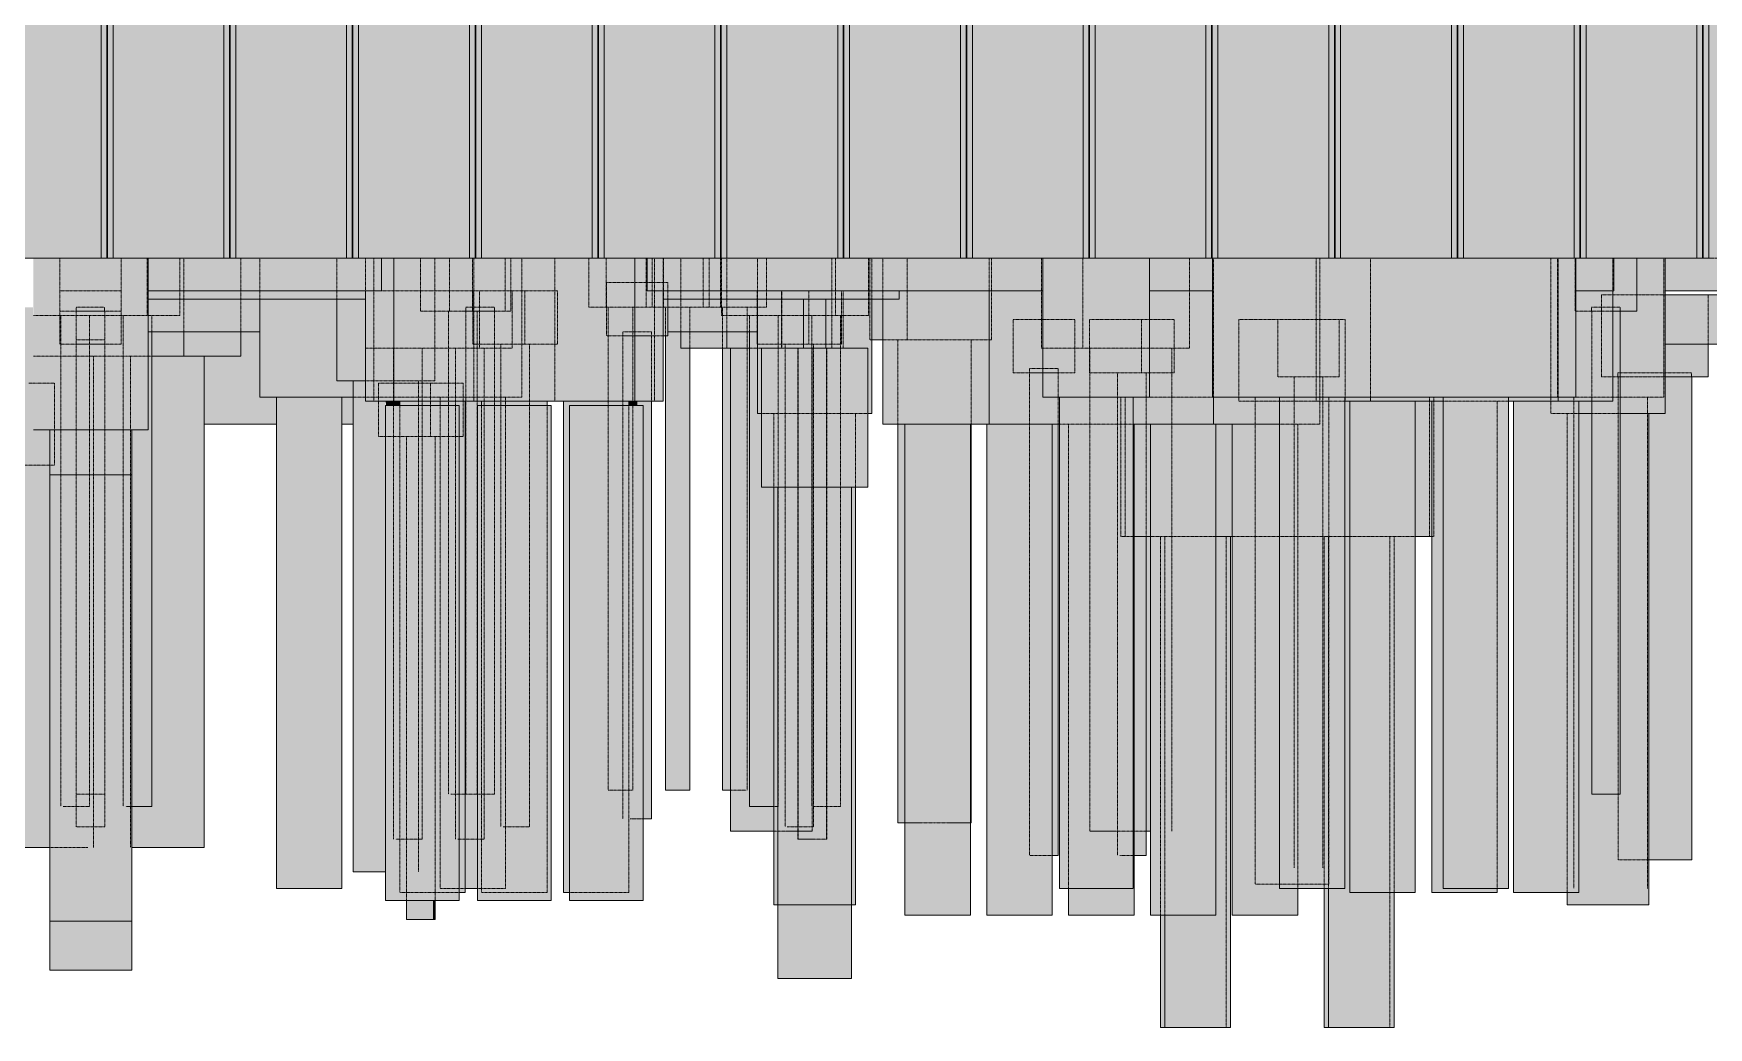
# Model space of a CAD drawing. Header units: centimetres. Extents: x -1706 to 33186, y -3196 to 88081.
# Drawn here: x 19571 to 21618, y 78180 to 79394 of the extents above; entities that cross this region are included whole.
import ezdxf

# ---------------------------------------------------------------- set-up
doc = ezdxf.new("R2010")
doc.units = ezdxf.units.CM
doc.linetypes.add('Centro', pattern=[3.175, 0.635, -0.47625, 1.5875, -0.47625])
doc.linetypes.add('Traço', pattern=[0.635, 0.3175, -0.3175])
for name, color, linetype, lineweight in [('A-FLOR-LEVL', 7, 'Continuous', 9), ('S-BEAM', 7, 'Continuous', 9), ('S-COLS', 7, 'Continuous', 9), ('S-FNDN', 7, 'Continuous', 25), ('S-FNDN-HDLN', 7, 'Traço', 9)]:
    doc.layers.add(name, color=color, linetype=linetype, lineweight=lineweight)

# ---------------------------------------------------------------- blocks, each defined once
blk = doc.blocks.new('Estaca W Gerdau - W250X32_7-3763720-CT I 001 - CRT ESQ')
at = {"layer": 'S-FNDN', "linetype": 'Traço', "lineweight": 9, "true_color": 0xa4b9db}
blk.add_hatch(color=9, dxfattribs=at).paths.add_polyline_path([(-1880.1, 79120), (-1871.6, 79120), (-1871.6, 79510), (-1886.2, 79510), (-1886.2, 79120)], flags=0)
at = {"layer": 'S-FNDN', "lineweight": 9}
for p, q in [((-1886.2, 79510), (-1886.2, 79120)), ((-1871.6, 79510), (-1886.2, 79510)), ((-1879.3, 79120), (-1879.3, 79510)), ((-1878.5, 79510), (-1878.5, 79120)), ((-1871.6, 79510), (-1871.6, 79120)), ((-1871.6, 79120), (-1886.2, 79120))]:
    blk.add_line(p, q, dxfattribs=at)
blk = doc.blocks.new('PED_BLRET-1EST_R01_2019 - 75x75x65-V13-CT I 001 - CRT ESQ')
at = {"layer": 'S-FNDN-HDLN'}
for p, q in [((-1766.9, 79020), (-1731.9, 79020)), ((-1731.9, 79015), (-1766.9, 79015))]:
    blk.add_line(p, q, dxfattribs=at)
blk = doc.blocks.new('PED_BLRET-1EST_R01_2019 - 75x75x65-V11-CT I 001 - CRT ESQ')
at = {"layer": 'S-FNDN-HDLN'}
for p, q in [((1305.6, 79340), (1340.6, 79340)), ((1305.6, 79335), (1305.6, 79340)), ((1340.6, 79335), (1305.6, 79335)), ((1340.6, 79340), (1340.6, 79335))]:
    blk.add_line(p, q, dxfattribs=at)
blk = doc.blocks.new('PED_BLRET-1EST_EXCENTRICA_R01_2019 - 110x130x100-V14-CT I 001 - CRT ESQ')
at = {"layer": 'S-FNDN-HDLN'}
for p, q in [((-326, 78945), (-326, 78950)), ((-251.6, 78945), (-326, 78945)), ((-236, 78950), (-236, 78945))]:
    blk.add_line(p, q, dxfattribs=at)
blk = doc.blocks.new('PED_BLRET-1EST_EXCENTRICA_R01_2019 - 110x130x100-3841337-CT I 001 - CRT ESQ')
at = {"layer": 'S-FNDN-HDLN'}
for p, q in [((117.3, 78980), (175.1, 78980)), ((117.3, 78975), (117.3, 78980)), ((175.1, 78975), (117.3, 78975)), ((175.1, 78980), (207.3, 78980)), ((207.3, 78975), (175.1, 78975)), ((207.3, 78980), (207.3, 78975))]:
    blk.add_line(p, q, dxfattribs=at)
blk = doc.blocks.new('PED_BLRET-1EST_R01_2019 - 75x75x65-V5-CT I 001 - CRT ESQ')
at = {"layer": 'S-FNDN-HDLN'}
for p, q in [((85.1, 79060), (110.9, 79060)), ((85.1, 79055), (85.1, 79060)), ((110.9, 79055), (85.1, 79055)), ((110.9, 79060), (120.1, 79060)), ((120.1, 79055), (110.9, 79055)), ((120.1, 79060), (120.1, 79055))]:
    blk.add_line(p, q, dxfattribs=at)
blk = doc.blocks.new('PED_BLRET-1EST_R01_2019 - 75x75x65-V16-CT I 001 - CRT ESQ')
at = {"layer": 'S-FNDN-HDLN'}
for p, q in [((-1063.7, 79030), (-1098.7, 79030)), ((-1098.7, 79030), (-1098.7, 79025)), ((-1098.7, 79025), (-1063.7, 79025)), ((-1063.7, 79025), (-1063.7, 79030))]:
    blk.add_line(p, q, dxfattribs=at)

msp = doc.modelspace()

# ---------------------------------------------------------------- hatches: boundary and pattern name
at = {"layer": 'S-BEAM', "true_color": 0xc0c0c0}
h = msp.add_hatch(color=9, dxfattribs=at)
h.paths.add_polyline_path([(19711.13, 79080), (19996.18, 79080), (19996.18, 79120), (19711.13, 79120), (19711.13, 79090.67)], flags=0)
h.paths.add_polyline_path([(20084.03, 79420), (20103.83, 79420), (20103.83, 79510), (19968.43, 79510), (19968.43, 79420), (20041.7, 79420)], flags=0)
h.paths.add_polyline_path([(19739.63, 79420), (19803.83, 79420), (19803.83, 79510), (19668.43, 79510), (19668.43, 79420), (19735.02, 79420)], flags=0)
h.paths.add_polyline_path([(19834.91, 79420), (19953.83, 79420), (19953.83, 79510), (19818.43, 79510), (19818.43, 79420)], flags=0)
h.paths.add_polyline_path([(19651.13, 79420), (19653.83, 79420), (19653.83, 79510), (19651.13, 79510), (19651.13, 79443.68)], flags=0)
h.paths.add_polyline_path([(19731.52, 79478), (19729.63, 79478), (19729.63, 79488), (19739.63, 79487.8), (19739.63, 79478)], flags=0)
h = msp.add_hatch(color=9, dxfattribs=at)
h.paths.add_polyline_path([(20608.93, 79080), (20804.66, 79080), (20804.66, 79120), (20321.08, 79120), (20321.08, 79080), (20558.67, 79080)], flags=0)
h.paths.add_polyline_path([(20253.83, 79120), (20253.83, 79120), (20248.49, 79120)], flags=0)
h.paths.add_polyline_path([(20351.88, 79420), (20403.83, 79420), (20403.58, 79510), (20268.43, 79510), (20268.43, 79420)], flags=0)
h.paths.add_polyline_path([(20418.43, 79420), (20553.83, 79420), (20553.83, 79510), (20418.43, 79510), (20418.43, 79443.68)], flags=0)
h.paths.add_polyline_path([(20253.83, 79420), (20253.83, 79510), (20205.38, 79510), (20205.38, 79420), (20248.49, 79420)], flags=0)
h.paths.add_polyline_path([(20778.44, 79420), (20778.44, 79510), (20718.43, 79510), (20718.43, 79420), (20765.45, 79420)], flags=0)
h.paths.add_polyline_path([(20703.83, 79420), (20703.83, 79510), (20568.43, 79510), (20568.43, 79420), (20672.89, 79420)], flags=0)
h = msp.add_hatch(color=9, dxfattribs=at)
h.paths.add_polyline_path([(20934.66, 79080), (21011.6, 79080), (21011.44, 79120), (20934.66, 79120), (20934.66, 79090.67)], flags=0)
h.paths.add_polyline_path([(21018.43, 79420), (21021.65, 79420), (21021.65, 79510), (21018.43, 79510), (21018.43, 79443.68)], flags=0)
h.paths.add_polyline_path([(21001.58, 79420), (21003.83, 79420), (21003.83, 79510), (20886.13, 79510), (20886.13, 79420), (20972.24, 79420)], flags=0)
h = msp.add_hatch(color=9, dxfattribs=at)
h.paths.add_polyline_path([(21495.13, 79080), (21495.13, 79120), (21455.6, 79120), (21455.6, 79080), (21489.21, 79080)], flags=0)
h.paths.add_polyline_path([(21365.39, 79420), (21453.83, 79420), (21453.83, 79510), (21365.39, 79510), (21365.39, 79443.68)], flags=0)
h.paths.add_polyline_path([(21495.13, 79420), (21495.13, 79510), (21468.43, 79510), (21468.43, 79420), (21489.21, 79420)], flags=0)
h = msp.add_hatch(color=9, dxfattribs=at)
h.paths.add_polyline_path([(21502.13, 79080), (21502.13, 79120), (21495.13, 79120), (21495.13, 79080), (21500.87, 79080)], flags=0)
h.paths.add_polyline_path([(21502.13, 79420), (21502.13, 79420), (21502.13, 79510), (21495.13, 79510), (21495.13, 79420), (21501.93, 79420)], flags=0)
h = msp.add_hatch(color=9, dxfattribs=at)
h.paths.add_polyline_path([(21565.13, 79080), (21695.26, 79080), (21695.26, 79120), (21723.26, 79120), (21723.26, 79430), (21618.43, 79430), (21618.43, 79120), (21565.13, 79120), (21565.13, 79090.67)], flags=0)
h.paths.add_polyline_path([(21576.5, 79420), (21603.83, 79420), (21603.83, 79430), (21540.88, 79430), (21540.88, 79420), (21546.09, 79420)], flags=0)
h.paths.add_polyline_path([(21542.61, 79480), (21603.83, 79480), (21603.83, 79510), (21540.88, 79509.85), (21540.9, 79480)], flags=0)
h.paths.add_polyline_path([(21721.11, 79480), (21723.26, 79480), (21723.26, 79510), (21618.43, 79510), (21618.65, 79480), (21695.99, 79480)], flags=0)
h = msp.add_hatch(color=9, dxfattribs=at)
h.paths.add_polyline_path([(19503.61, 79120), (19503.83, 79120), (19503.61, 79178.92)], flags=0)
h.paths.add_polyline_path([(19518.43, 79120), (19653.83, 79120), (19653.83, 79420), (19518.43, 79420), (19518.43, 79178.92)], flags=0)
h.paths.add_polyline_path([(20662.06, 79120), (20703.83, 79120), (20703.83, 79420), (20568.43, 79420), (20568.43, 79120)], flags=0)
h.paths.add_polyline_path([(20718.43, 79120), (20853.83, 79120), (20853.83, 79420), (20718.43, 79420), (20718.43, 79178.92)], flags=0)
h.paths.add_polyline_path([(20553.83, 79120), (20553.83, 79420), (20418.43, 79420), (20418.43, 79120), (20532.82, 79120)], flags=0)
h.paths.add_polyline_path([(21603.83, 79120), (21603.83, 79420), (21468.43, 79420), (21468.43, 79120), (21592.6, 79120)], flags=0)
h.paths.add_polyline_path([(19668.43, 79120), (19803.83, 79120), (19803.83, 79420), (19668.43, 79420), (19668.43, 79134.79)], flags=0)
h.paths.add_polyline_path([(20403.83, 79120), (20403.83, 79420), (20268.43, 79420), (20268.43, 79120), (20403.58, 79120)], flags=0)
h.paths.add_polyline_path([(19818.43, 79120), (19953.83, 79120), (19953.83, 79420), (19818.43, 79420), (19818.43, 79355.42)], flags=0)
h.paths.add_polyline_path([(21453.83, 79120), (21453.83, 79420), (21318.43, 79420), (21318.43, 79120), (21385.81, 79120)], flags=0)
h.paths.add_polyline_path([(21303.83, 79120), (21303.83, 79420), (21168.43, 79420), (21168.43, 79120), (21282.42, 79120)], flags=0)
h.paths.add_polyline_path([(19968.43, 79120), (20103.83, 79120), (20103.83, 79420), (19968.43, 79420), (19968.43, 79178.92)], flags=0)
h.paths.add_polyline_path([(20118.43, 79120), (20253.83, 79120), (20253.83, 79420), (20118.43, 79420), (20118.43, 79134.79)], flags=0)
h.paths.add_polyline_path([(20868.43, 79120), (21003.83, 79120), (21003.83, 79420), (20868.43, 79420), (20868.43, 79178.92)], flags=0)
h.paths.add_polyline_path([(21018.43, 79120), (21153.83, 79120), (21153.83, 79420), (21018.43, 79420), (21018.43, 79178.92)], flags=0)
for points in [[(19976.85, 79070), (19976.85, 79080), (19711.13, 79080), (19711.13, 79070), (19960.96, 79070)], [(19847.88, 79030), (19847.88, 79070), (19711.13, 79070), (19711.13, 79030), (19739.63, 79030)], [(20623.85, 79070), (20628.73, 79070), (20628.73, 79080), (20340.41, 79080), (20340.41, 79070), (20608.93, 79070)], [(20429.43, 79030), (20455.63, 79030), (20455.27, 79070), (20346.3, 79070), (20346.3, 79030), (20403.58, 79030)], [(21592.6, 79015), (21695.26, 79015), (21695.26, 79075), (21565.13, 79075), (21565.13, 79015), (21585.34, 79015)]]:
    msp.add_hatch(color=9, dxfattribs=at).paths.add_polyline_path(points, flags=0)
h = msp.add_hatch(color=9, dxfattribs=at)
h.paths.add_polyline_path([(19847.88, 78917), (19867.88, 78917), (19867.88, 78950), (19847.88, 78950), (19847.88, 79030), (19824.41, 79030), (19824.41, 79000), (19779.59, 79000), (19779.59, 78917), (19839.57, 78917)], flags=0)
h.paths.add_polyline_path([(19947.88, 78917), (19961.63, 78917), (19961.63, 78950), (19947.88, 78950), (19947.88, 78923.77)], flags=0)
h.paths.add_polyline_path([(19524.73, 78967), (19554.72, 78967), (19554.72, 79000), (19509.9, 79000), (19509.9, 79060), (19502.49, 79060), (19502.49, 78967), (19509.9, 78967)], flags=0)
at = {"layer": 'S-COLS', "true_color": 0xc0c0c0}
h = msp.add_hatch(color=9, dxfattribs=at)
h.paths.add_polyline_path([(20828.4, 79120), (20828.4, 79120), (20821.59, 79120)], flags=0)
h.paths.add_polyline_path([(20828.4, 79420), (20828.4, 79510), (20778.44, 79510), (20778.44, 79420), (20822.95, 79420)], flags=0)
h = msp.add_hatch(color=9, dxfattribs=at)
h.paths.add_polyline_path([(21365.39, 79120), (21365.39, 79120), (21318.43, 79120)], flags=0)
h.paths.add_polyline_path([(21303.83, 79120), (21303.83, 79120), (21282.42, 79120)], flags=0)
h.paths.add_polyline_path([(21179.03, 79420), (21303.83, 79420), (21303.83, 79510), (21168.43, 79510), (21168.43, 79420)], flags=0)
h.paths.add_polyline_path([(21365.39, 79420), (21365.39, 79510), (21318.43, 79510), (21318.43, 79420)], flags=0)
h.paths.add_polyline_path([(21021.65, 79420), (21153.83, 79420), (21153.83, 79510), (21021.65, 79510), (21021.65, 79443.68)], flags=0)
msp.add_hatch(color=9, dxfattribs=at).paths.add_polyline_path([(20539.13, 79010), (20539.13, 79070), (20512.13, 79070), (20512.13, 79010), (20532.82, 79010)], flags=0)
at = {"layer": 'S-FNDN', "true_color": 0xc0c0c0}
for points in [[(19571.13, 78910), (19711.13, 78910), (19711.13, 79120), (19571.13, 79120), (19571.13, 78914.17)], [(19987.13, 78945), (20011.49, 78945), (20011.49, 79120), (19996.18, 79120), (19996.18, 79080), (19976.85, 79080), (19976.85, 78945)], [(20011.49, 78945), (20305.77, 78945), (20305.77, 79120), (20011.49, 79120), (20011.49, 78958.29)], [(20305.77, 78945), (20340.41, 78945), (20340.41, 79080), (20321.08, 79080), (20321.08, 79120), (20305.77, 79120), (20305.77, 79002.42)], [(20804.66, 78950), (20934.66, 78950), (20934.66, 79120), (20804.66, 79120), (20804.66, 79002.42)], [(21011.6, 78950), (21455.6, 78950), (21455.6, 79120), (21011.6, 79120), (21011.6, 79002.42)], [(21525.6, 79055), (21530.13, 79055), (21530.13, 79120), (21502.13, 79120), (21502.13, 79080), (21500.87, 79080), (21500.87, 79055), (21523.68, 79055)], [(19847.88, 78950), (19961.63, 78950), (19961.63, 78970), (19941.63, 78970), (19941.63, 79070), (19847.88, 79070), (19847.88, 78967)], [(19976.85, 78970), (19976.85, 79070), (19941.63, 79070), (19941.63, 78970)], [(20346.3, 79025), (20346.3, 79070), (20340.41, 79070), (20340.41, 79025)], [(20608.93, 79020), (20608.93, 79070), (20595.63, 79070), (20595.76, 79020)], [(20608.93, 78917.29), (20738.93, 78917.29), (20738.93, 79080), (20628.73, 79080), (20628.73, 79070), (20608.93, 79070), (20608.93, 79002.42)], [(21489.21, 78945), (21500.87, 78945), (21500.87, 79080), (21455.6, 79080), (21455.6, 78950), (21434.23, 78950), (21434.23, 78945), (21463.36, 78945)], [(21475.13, 78465), (21510.13, 78465), (21510.13, 79055), (21500.87, 79055), (21500.87, 78945), (21475.13, 78945), (21475.13, 78472.91)], [(19691.13, 78450), (19713.03, 78450), (19713.03, 79030), (19711.13, 79030), (19710.79, 78910), (19691.13, 78910), (19691.13, 78472.91)], [(19713.8, 78450), (19715.74, 78450), (19715.74, 79030), (19713.03, 79030), (19713.03, 78450)], [(19824.41, 79000), (19824.41, 79030), (19754.74, 79030), (19754.74, 79000)], [(20344.24, 78470), (20344.24, 79025), (20343.35, 79025), (20343.35, 78470)], [(20344.24, 78470), (20373.2, 78470), (20373.07, 79010), (20362.21, 79010), (20362.21, 79030), (20346.3, 79030), (20345.98, 79025), (20344.24, 79025), (20344.24, 78472.91)], [(20362.21, 79010), (20418.27, 79010), (20418.27, 79030), (20362.21, 79030)], [(20418.27, 79010), (20446.17, 79010), (20446.17, 79030), (20418.27, 79030)], [(20446.17, 78450), (20475.63, 78450), (20475.33, 78840), (20460.63, 78840), (20460.63, 78930), (20455.63, 78930), (20455.22, 79030), (20446.17, 79030), (20446.17, 78472.91)], [(20455.22, 79015), (20455.63, 79015), (20455.22, 79030)], [(20413.18, 78470), (20414.08, 78470), (20414.08, 79010), (20413.18, 79010), (20413.18, 78472.91)], [(20415.92, 78470), (20422.8, 78470), (20422.8, 79010), (20414.08, 79010), (20414.08, 78470)], [(20422.8, 78420), (20475.63, 78420), (20475.49, 78450), (20446.17, 78450), (20446.17, 79010), (20422.8, 79010), (20422.8, 78428.78)], [(20481.12, 78840), (20590.63, 78840), (20590.63, 79010), (20460.63, 79010), (20460.63, 78840)], [(21565.13, 78975), (21617.34, 78975), (21617.34, 79015), (21565.13, 79015), (21565.13, 79002.42)], [(19554.72, 78400), (19591.13, 78400), (19591.13, 78910), (19571.13, 78910), (19571.13, 79000), (19554.72, 79000), (19554.72, 78472.91)], [(19691.22, 78400), (19772.69, 78400), (19772.69, 79000), (19715.74, 79000), (19715.74, 78450), (19691.13, 78450), (19691.13, 78400)], [(19778.46, 78400), (19779.59, 78400), (19779.59, 79000), (19772.69, 79000), (19772.69, 78400), (19776.14, 78400)], [(19961.63, 78370), (20001.13, 78370), (20001.28, 78940), (20001.63, 78940), (20001.34, 78945), (19976.85, 78945), (19976.85, 78970), (19961.63, 78970), (19961.63, 78384.65)], [(21545.13, 78385), (21597.34, 78385), (21597.34, 78975), (21565.13, 78975), (21565.13, 78930), (21545.13, 78930), (21545.13, 78472.91)], [(19867.88, 78350), (19947.88, 78350), (19947.88, 78950), (19867.88, 78950), (19867.88, 78384.65)], [(20018.63, 78940), (20018.63, 78945), (20001.63, 78945), (20001.74, 78940), (20015.85, 78940)], [(20091.13, 78345), (20098.63, 78345), (20098.62, 78945), (20018.63, 78945), (20018.64, 78940), (20091.13, 78940), (20091.13, 78350)], [(20100.94, 78350), (20113.63, 78350), (20113.63, 78940), (20118.63, 78940), (20118.63, 78945), (20098.63, 78945), (20098.63, 78350)], [(20198.02, 78940), (20198.63, 78940), (20198.21, 78945), (20118.63, 78945), (20119.05, 78940), (20197.99, 78940)], [(20219.24, 78345), (20226.13, 78345), (20226.13, 78940), (20298.63, 78940), (20298.62, 78945), (20218.63, 78945), (20218.63, 78345)], [(20305.77, 78940), (20308.8, 78940), (20308.8, 78945), (20298.63, 78945), (20298.63, 78940), (20305.33, 78940)], [(20326.3, 78435), (20326.3, 78945), (20308.8, 78945), (20308.8, 78940), (20316.13, 78940), (20316.13, 78435), (20325.7, 78435)], [(20824.82, 78350), (20869.66, 78350), (20869.66, 78950), (20824.82, 78950), (20824.82, 78384.65)], [(20891.08, 78350), (20914.51, 78350), (20914.51, 78950), (20869.66, 78950), (20869.66, 78350), (20884.27, 78350)], [(21093.6, 78917.29), (21093.6, 78950), (21013.09, 78950), (21013.09, 78917.29), (21075.63, 78917.29)], [(21098.96, 78350), (21173.6, 78350), (21173.6, 78950), (21093.6, 78950), (21093.6, 78350), (21096.32, 78350)], [(21173.6, 78945), (21205.06, 78945), (21205.06, 78950), (21173.6, 78950)], [(21179.64, 78345), (21259.64, 78345), (21259.64, 78945), (21179.64, 78945), (21179.64, 78384.65)], [(21279.64, 78345), (21359.64, 78345), (21359.31, 78350), (21293.6, 78350), (21293.6, 78945), (21279.64, 78945), (21279.64, 78384.65)], [(21293.6, 78350), (21373.6, 78350), (21373.6, 78950), (21293.6, 78950), (21293.6, 78384.65)], [(21379.64, 78345), (21459.64, 78345), (21459.64, 78945), (21379.64, 78945), (21379.64, 78350)], [(20001.13, 78335), (20091.13, 78335), (20091.13, 78940), (20001.13, 78940), (20001.13, 78340.53)], [(20113.63, 78335), (20203.63, 78335), (20203.27, 78940), (20113.63, 78940), (20113.63, 78340.53)], [(20226.13, 78335), (20316.13, 78335), (20316.13, 78940), (20226.13, 78940), (20226.13, 78345)], [(21445.13, 78330), (21495.13, 78330), (21495.13, 78465), (21475.13, 78465), (21475.13, 78930), (21459.64, 78930), (21459.64, 78345), (21445.13, 78345), (21445.13, 78340.53)], [(21539.68, 78330), (21545.13, 78330), (21545.13, 78930), (21510.13, 78930), (21510.13, 78465), (21495.13, 78465), (21495.13, 78330), (21535.58, 78330)], [(19591.13, 78855), (19641.13, 78855), (19641.13, 78910), (19591.13, 78910), (19591.13, 78862.72)], [(19691.13, 78855), (19691.13, 78910), (19641.13, 78910), (19641.13, 78855), (19691.08, 78855)], [(20627.37, 78430), (20636.01, 78430), (20636.01, 78917.29), (20627.18, 78917.29), (20627.18, 78430)], [(20636.01, 78317.29), (20716.01, 78317.29), (20715.61, 78917.29), (20636.01, 78917.29), (20636.01, 78384.65)], [(20717.04, 78430), (20716.86, 78917.29), (20716.01, 78917.29), (20716.01, 78430)], [(20806.65, 78317.29), (20816.01, 78317.29), (20816.01, 78917.29), (20736.01, 78917.29), (20736.01, 78317.29), (20801.72, 78317.29)], [(20823.39, 78390), (20823.39, 78917.29), (20816.01, 78917.29), (20816.01, 78390), (20822.8, 78390)], [(20836.01, 78317.29), (20916.01, 78317.29), (20916.01, 78917.29), (20914.51, 78917.29), (20914.51, 78350), (20836.01, 78350), (20836.01, 78340.53)], [(20936.01, 78317.29), (21016.01, 78317.29), (21016.01, 78917.29), (20936.01, 78917.29), (20936.01, 78340.53)], [(21036.01, 78317.29), (21116.01, 78317.29), (21116.01, 78350), (21093.6, 78350), (21093.6, 78917.29), (21036.01, 78917.29), (21036.01, 78340.53)], [(19591.13, 78250), (19641.13, 78250), (19641.13, 78855), (19591.13, 78855), (19591.13, 78252.28)], [(19641.13, 78250), (19691.13, 78250), (19691.13, 78855), (19641.13, 78855), (19641.13, 78252.28)], [(20476.24, 78330), (20480.78, 78330), (20480.63, 78840), (20475.63, 78840), (20475.63, 78330)], [(20480.78, 78240), (20525.63, 78240), (20525.63, 78840), (20480.78, 78840), (20480.78, 78296.4)], [(20553.27, 78240), (20570.48, 78240), (20570.18, 78840), (20525.63, 78840), (20525.63, 78240), (20547.05, 78240)], [(20575.01, 78330), (20575.63, 78330), (20575.54, 78840), (20570.48, 78840), (20570.48, 78330), (20573.18, 78330)], [(20916.01, 78390), (20928.02, 78390), (20928.02, 78780), (20916.01, 78780), (20916.01, 78420)], [(20928.02, 78390), (20930.7, 78390), (20930.7, 78780), (20928.02, 78780), (20928.02, 78420)], [(20930.7, 78420), (20936.01, 78420), (20936.01, 78780), (20930.7, 78780), (20930.7, 78428.78)], [(20986.78, 78180), (21033.73, 78180), (21033.73, 78780), (21016.01, 78780), (21016.01, 78317.29), (20953.73, 78317.29), (20953.73, 78180), (20980.05, 78180)], [(21163.09, 78180), (21233.73, 78180), (21233.29, 78345), (21179.64, 78345), (21179.64, 78780), (21173.6, 78780), (21173.6, 78350), (21153.73, 78350), (21153.73, 78180), (21162.64, 78180)], [(21148.36, 78180), (21153.73, 78180), (21153.6, 78350), (21148.36, 78350), (21148.36, 78208.15)], [(20049.85, 78312), (20059.4, 78312), (20059.28, 78335), (20027.1, 78335), (20027.52, 78312), (20049.57, 78312)], [(20059.4, 78312), (20062.07, 78312), (20062.04, 78335), (20059.4, 78335)], [(20948.96, 78180), (20953.73, 78180), (20953.71, 78317.29), (20948.36, 78317.29), (20948.36, 78180)]]:
    msp.add_hatch(color=9, dxfattribs=at).paths.add_polyline_path(points, flags=0)
h = msp.add_hatch(color=9, dxfattribs=at)
h.paths.add_polyline_path([(21459.64, 78930), (21475.13, 78930), (21475.13, 78945), (21459.64, 78945)], flags=0)
h.paths.add_polyline_path([(21540.9, 78930), (21565.13, 78930), (21565.13, 79120), (21530.13, 79120), (21530.13, 79055), (21510.13, 79055), (21510.13, 78930), (21515.06, 78930)], flags=0)
h = msp.add_hatch(color=9, dxfattribs=at)
h.paths.add_polyline_path([(20460.63, 78930), (20460.63, 79010), (20512.13, 79010), (20512.13, 79070), (20455.63, 79070), (20455.63, 78930)], flags=0)
h.paths.add_polyline_path([(20590.63, 78930), (20595.63, 78930), (20595.63, 79070), (20539.13, 79070), (20539.13, 79010), (20590.63, 79010), (20590.63, 78945.08)], flags=0)
h = msp.add_hatch(color=9, dxfattribs=at)
h.paths.add_polyline_path([(20934.66, 78917.29), (21013.09, 78917.29), (21013.09, 78950), (21011.6, 78950), (21011.6, 79080), (20934.66, 79080), (20934.66, 78950), (20914.51, 78950), (20914.51, 78917.29), (20920.54, 78917.29)], flags=0)
h.paths.add_polyline_path([(20765.45, 78917.29), (20824.82, 78917.29), (20824.82, 78950), (20804.66, 78950), (20804.66, 79080), (20738.93, 79080), (20738.93, 78917.29)], flags=0)
h = msp.add_hatch(color=9, dxfattribs=at)
h.paths.add_polyline_path([(19509.9, 79000), (19571.13, 79000), (19571.13, 79050), (19570.48, 79050), (19570.48, 79060), (19509.9, 79060), (19509.9, 79002.42)], flags=0)
h.paths.add_polyline_path([(19731.52, 79000), (19754.74, 79000), (19754.74, 79030), (19715.74, 79030), (19715.74, 79000)], flags=0)
h = msp.add_hatch(color=9, dxfattribs=at)
h.paths.add_polyline_path([(20916.01, 78780), (20936.01, 78780), (20936.01, 78917.29), (20916.01, 78917.29), (20916.01, 78781.79)], flags=0)
h.paths.add_polyline_path([(21173.6, 78780), (21179.64, 78780), (21179.64, 78945), (21173.6, 78945), (21173.6, 78781.79)], flags=0)
h.paths.add_polyline_path([(21036.01, 78780), (21036.01, 78917.29), (21016.01, 78917.29), (21016.01, 78780), (21023.94, 78780)], flags=0)
h.paths.add_polyline_path([(21259.64, 78780), (21279.64, 78780), (21279.64, 78945), (21259.64, 78945), (21259.64, 78825.91)], flags=0)
h = msp.add_hatch(color=9, dxfattribs=at)
h.paths.add_polyline_path([(21385.81, 78945), (21434.23, 78945), (21434.23, 78950), (21373.6, 78950), (21373.6, 78945)], flags=0)
h.paths.add_polyline_path([(21282.23, 78945), (21293.6, 78945), (21293.6, 78950), (21205.06, 78950), (21205.06, 78945), (21265.63, 78945)], flags=0)

# ---------------------------------------------------------------- linework, layer by layer
at = {"layer": 'A-FLOR-LEVL', "linetype": 'Centro'}
msp.add_line((19144.69, 79120), (24693.26, 79120), dxfattribs=at)
at = {"layer": 'S-BEAM'}
for p, q in [((19518.43, 79120), (19653.83, 79120)), ((19668.43, 79120), (19803.83, 79120)), ((19818.43, 79120), (19953.83, 79120)), ((19968.43, 79120), (20103.83, 79120)), ((19996.18, 79120), (19996.18, 79080)), ((20118.43, 79120), (20253.83, 79120)), ((20268.43, 79120), (20403.58, 79120)), ((20321.08, 79080), (20321.08, 79120)), ((20418.43, 79120), (20553.83, 79120)), ((20568.43, 79120), (20703.83, 79120)), ((20718.43, 79120), (20853.83, 79120)), ((20868.85, 79120), (21003.83, 79120)), ((21018.43, 79120), (21153.83, 79120)), ((21168.43, 79120), (21303.83, 79120)), ((21318.43, 79120), (21453.83, 79120)), ((21468.43, 79120), (21603.83, 79120)), ((21502.13, 79080), (21502.13, 79120)), ((19996.18, 79080), (19711.13, 79080)), ((19711.13, 79070), (19976.85, 79070)), ((20804.66, 79080), (20321.08, 79080)), ((20340.41, 79070), (20628.73, 79070)), ((20628.73, 79070), (20628.73, 79080)), ((20934.66, 79080), (21011.6, 79080)), ((21455.6, 79080), (21495.13, 79080)), ((21502.13, 79080), (21495.13, 79080)), ((21565.13, 79080), (21695.26, 79080)), ((21565.13, 79075), (21695.26, 79075)), ((19711.13, 79030), (19847.88, 79030)), ((20455.27, 79030), (20346.3, 79030)), ((21695.26, 79015), (21565.13, 79015)), ((19779.59, 78917), (19867.88, 78917)), ((19947.85, 78917), (19961.63, 78917))]:
    msp.add_line(p, q, dxfattribs=at)
at = {"layer": 'S-COLS'}
for p, q in [((20512.13, 79070), (20512.13, 79010)), ((20539.13, 79070), (20539.13, 79010))]:
    msp.add_line(p, q, dxfattribs=at)
at = {"layer": 'S-FNDN', "lineweight": 9}
for p, q in [((19711.13, 78910), (19711.13, 79120)), ((20011.49, 78945), (20011.49, 79120)), ((20305.77, 78945), (20305.77, 79120)), ((20804.66, 78950), (20804.66, 79120)), ((20934.66, 78950), (20934.66, 79120)), ((21011.6, 78950), (21011.6, 79120)), ((21455.6, 78950), (21455.6, 79120)), ((21530.13, 79055), (21530.13, 79120)), ((21565.13, 78930), (21565.13, 79120)), ((19847.88, 78950), (19847.88, 79070)), ((19941.63, 78970), (19941.63, 79070)), ((19976.85, 78945), (19976.85, 79080)), ((20340.41, 78945), (20340.41, 79080)), ((20346.3, 79070), (20346.3, 79025)), ((20455.63, 78930), (20455.63, 79070)), ((20595.63, 78930), (20595.63, 79070)), ((20608.93, 78917.29), (20608.93, 79070)), ((20738.93, 79080), (20738.93, 78917.29)), ((21500.87, 78945), (21500.87, 79080)), ((21530.13, 79055), (21500.87, 79055)), ((21510.13, 78465), (21510.13, 79055)), ((19715.75, 78450), (19715.75, 79030)), ((19754.74, 79000), (19754.74, 79030)), ((19824.41, 79030), (19824.41, 79000)), ((20346.3, 79025), (20340.41, 79025)), ((20343.27, 79025), (20343.27, 78470)), ((20362.21, 79010), (20362.21, 79030)), ((20418.27, 79010), (20418.27, 79030)), ((20446.15, 79030), (20446.15, 78450)), ((20455.22, 79015), (20455.22, 79030)), ((20418.27, 79010), (20362.21, 79010)), ((20373.27, 78470), (20373.27, 79010)), ((20413.11, 79010), (20413.11, 78470)), ((20446.2, 79010), (20418.27, 79010)), ((20422.71, 79010), (20422.71, 78420)), ((20455.27, 79015), (20455.22, 79015)), ((20460.63, 79010), (20590.63, 79010)), ((20460.63, 78840), (20460.63, 79010)), ((20590.63, 78840), (20590.63, 79010)), ((20608.93, 79020), (20595.63, 79020)), ((21617.34, 78975), (21617.34, 79015)), ((19754.74, 79000), (19715.74, 79000)), ((19824.41, 79000), (19754.74, 79000)), ((19779.69, 78400), (19779.69, 79000)), ((19976.85, 78970), (19941.63, 78970)), ((19961.63, 78970), (19961.63, 78370)), ((21617.34, 78975), (21565.13, 78975)), ((21597.34, 78385), (21597.34, 78975)), ((19961.63, 78950), (19847.88, 78950)), ((19867.88, 78950), (19867.88, 78350)), ((19947.88, 78350), (19947.88, 78950)), ((20011.49, 78945), (19976.85, 78945)), ((20305.77, 78945), (20011.49, 78945)), ((20018.63, 78945), (20018.63, 78940)), ((20098.63, 78345), (20098.63, 78945)), ((20118.63, 78945), (20118.63, 78940)), ((20198.63, 78940), (20198.63, 78945)), ((20218.63, 78945), (20218.63, 78345)), ((20298.63, 78940), (20298.63, 78945)), ((20340.41, 78945), (20305.77, 78945)), ((20326.3, 78435), (20326.3, 78945)), ((20934.66, 78950), (20804.66, 78950)), ((20824.66, 78950), (20824.66, 78350)), ((20914.66, 78350), (20914.66, 78950)), ((21455.6, 78950), (21011.6, 78950)), ((21013.09, 78917.29), (21013.09, 78950)), ((21093.6, 78950), (21093.6, 78350)), ((21173.6, 78350), (21173.6, 78950)), ((21205.06, 78945), (21173.6, 78945)), ((21179.64, 78945), (21179.64, 78345)), ((21205.06, 78945), (21205.06, 78950)), ((21293.6, 78945), (21205.06, 78945)), ((21259.64, 78345), (21259.64, 78945)), ((21279.64, 78945), (21279.64, 78345)), ((21293.6, 78950), (21293.6, 78350)), ((21373.6, 78350), (21373.6, 78950)), ((21434.23, 78945), (21373.6, 78945)), ((21379.64, 78945), (21379.64, 78345)), ((21434.23, 78945), (21434.23, 78950)), ((21500.87, 78945), (21434.23, 78945)), ((21459.64, 78345), (21459.64, 78945)), ((21475.13, 78945), (21475.13, 78465)), ((20001.13, 78940), (20001.13, 78335)), ((20001.13, 78940), (20091.13, 78940)), ((20091.13, 78335), (20091.13, 78940)), ((20113.63, 78940), (20113.63, 78335)), ((20113.63, 78940), (20203.63, 78940)), ((20203.63, 78335), (20203.63, 78940)), ((20226.13, 78940), (20226.13, 78335)), ((20226.13, 78940), (20316.13, 78940)), ((20316.13, 78335), (20316.13, 78940)), ((20460.63, 78930), (20455.63, 78930)), ((20595.63, 78930), (20590.63, 78930)), ((21475.13, 78930), (21459.62, 78930)), ((21565.13, 78930), (21510.13, 78930)), ((21545.13, 78330), (21545.13, 78930)), ((19571.13, 78910), (19711.13, 78910)), ((19591.13, 78910), (19591.13, 78855)), ((19691.13, 78855), (19691.13, 78910)), ((20738.93, 78917.29), (20608.93, 78917.29)), ((20627.11, 78917.29), (20627.11, 78430)), ((20636.01, 78917.29), (20636.01, 78317.29)), ((20716.01, 78317.29), (20716.01, 78917.29)), ((20717.11, 78430), (20717.11, 78917.29)), ((20736.01, 78917.29), (20736.01, 78317.29)), ((20824.82, 78917.29), (20738.93, 78917.29)), ((20816.01, 78317.29), (20816.01, 78917.29)), ((20823.39, 78390), (20823.39, 78917.29)), ((21013.09, 78917.29), (20914.44, 78917.29)), ((20916.01, 78317.29), (20916.01, 78917.29)), ((20936.01, 78917.29), (20936.01, 78317.29)), ((21093.6, 78917.29), (21013.09, 78917.29)), ((21016.01, 78317.29), (21016.01, 78917.29)), ((21036.01, 78917.29), (21036.01, 78317.29)), ((19591.13, 78855), (19591.13, 78250)), ((19591.13, 78855), (19641.13, 78855)), ((19641.13, 78855), (19691.13, 78855)), ((19691.13, 78250), (19691.13, 78855)), ((20590.63, 78840), (20460.63, 78840)), ((20475.63, 78840), (20475.63, 78330)), ((20480.63, 78840), (20480.63, 78240)), ((20570.63, 78240), (20570.63, 78840)), ((20575.63, 78330), (20575.63, 78840)), ((20936.01, 78780), (20916.01, 78780)), ((20930.71, 78390), (20930.71, 78780)), ((21036.01, 78780), (21016.01, 78780)), ((21033.73, 78180), (21033.73, 78780)), ((21179.64, 78780), (21173.6, 78780)), ((21279.64, 78780), (21259.64, 78780)), ((20344.24, 78470), (20343.27, 78470)), ((20373.2, 78470), (20344.24, 78470)), ((20414.08, 78470), (20413.11, 78470)), ((20422.78, 78470), (20414.08, 78470)), ((21510.13, 78465), (21475.13, 78465)), ((19713.03, 78450), (19691.07, 78450)), ((19715.75, 78450), (19713.03, 78450)), ((20326.3, 78435), (20316.18, 78435)), ((20475.49, 78450), (20446.17, 78450)), ((20475.73, 78420), (20422.8, 78420)), ((20635.93, 78430), (20627.18, 78430)), ((20717.11, 78430), (20716.01, 78430)), ((20936.04, 78420), (20930.68, 78420)), ((19591.11, 78400), (19554.72, 78400)), ((19772.69, 78400), (19691.22, 78400)), ((19779.49, 78400), (19772.69, 78400)), ((20823.39, 78390), (20816.09, 78390)), ((20928.02, 78390), (20916.02, 78390)), ((20930.71, 78390), (20928.02, 78390)), ((21597.34, 78385), (21545.1, 78385)), ((19947.88, 78350), (19867.88, 78350)), ((20001.16, 78370), (19961.63, 78370)), ((20113.65, 78350), (20098.59, 78350)), ((20869.66, 78350), (20824.82, 78350)), ((20836.01, 78350), (20836.01, 78317.29)), ((20914.51, 78350), (20869.66, 78350)), ((21173.6, 78350), (21093.6, 78350)), ((21116.01, 78317.29), (21116.01, 78350)), ((21148.36, 78350), (21148.36, 78180)), ((21153.73, 78350), (21153.73, 78180)), ((21373.6, 78350), (21293.6, 78350)), ((21359.64, 78345), (21359.64, 78350)), ((20091.13, 78335), (20001.13, 78335)), ((20027.09, 78335), (20027.09, 78312)), ((20062.09, 78312), (20062.09, 78335)), ((20098.63, 78345), (20091.25, 78345)), ((20203.63, 78335), (20113.63, 78335)), ((20226.02, 78345), (20218.63, 78345)), ((20316.13, 78335), (20226.13, 78335)), ((20480.73, 78330), (20475.63, 78330)), ((20575.63, 78330), (20570.53, 78330)), ((21259.64, 78345), (21179.64, 78345)), ((21233.73, 78180), (21233.73, 78345)), ((21359.64, 78345), (21279.64, 78345)), ((21459.64, 78345), (21379.64, 78345)), ((21445.13, 78345), (21445.13, 78330)), ((21495.13, 78330), (21445.13, 78330)), ((21545.13, 78330), (21495.13, 78330)), ((20059.4, 78312), (20027.1, 78312)), ((20062.09, 78312), (20059.4, 78312)), ((20716.01, 78317.29), (20636.01, 78317.29)), ((20816.01, 78317.29), (20736.01, 78317.29)), ((20916.01, 78317.29), (20836.01, 78317.29)), ((21016.01, 78317.29), (20936.01, 78317.29)), ((20948.36, 78317.29), (20948.36, 78180)), ((20953.73, 78317.29), (20953.73, 78180)), ((21116.01, 78317.29), (21036.01, 78317.29)), ((19641.13, 78250), (19591.13, 78250)), ((19691.13, 78250), (19641.13, 78250)), ((20525.63, 78240), (20480.78, 78240)), ((20570.48, 78240), (20525.63, 78240)), ((20953.71, 78180), (20948.36, 78180)), ((21033.73, 78180), (20953.73, 78180)), ((21153.71, 78180), (21148.36, 78180)), ((21233.73, 78180), (21153.73, 78180))]:
    msp.add_line(p, q, dxfattribs=at)
at = {"layer": 'S-FNDN-HDLN'}
for p, q in [((19603.13, 79055), (19603.13, 79120)), ((19678.13, 79055), (19678.13, 79120)), ((19709.86, 79050), (19709.86, 79120)), ((19750, 79120), (19750, 79050)), ((19754.74, 79030.01), (19754.74, 79120)), ((19824.41, 79120), (19824.41, 79030.01)), ((19847.88, 79070.01), (19847.88, 79120)), ((19941.63, 79070.01), (19941.63, 79120)), ((19976.85, 79080.01), (19976.85, 79120)), ((19987.13, 78945), (19987.13, 79120)), ((20044.03, 79055), (20044.03, 79120)), ((20061.63, 78970), (20061.63, 79120)), ((20079.38, 79055), (20079.38, 79120)), ((20107.5, 79055), (20107.5, 79120)), ((20109.11, 79120), (20109.11, 78945)), ((20147.45, 79120), (20147.45, 79055)), ((20154.38, 79055), (20154.38, 79120)), ((20167.88, 78950), (20167.88, 79120)), ((20208.15, 78945), (20208.15, 79120)), ((20249.77, 79060), (20249.77, 79120)), ((20270.97, 79120), (20270.97, 79060)), ((20319.61, 79060), (20319.61, 79120)), ((20327.1, 79060), (20327.1, 79120)), ((20330.13, 79070), (20330.13, 79120)), ((20340.41, 79080.01), (20340.41, 79120)), ((20340.8, 79120), (20340.8, 79060)), ((20362.21, 79030.01), (20362.21, 79120)), ((20389.44, 79060), (20389.44, 79120)), ((20396.94, 79060), (20396.94, 79120)), ((20403.58, 79120), (20403.83, 79120)), ((20410.64, 79120), (20410.64, 79060)), ((20411.89, 79050), (20411.89, 79120)), ((20418.27, 79070), (20418.27, 79120)), ((20455.63, 79070.01), (20455.63, 79120)), ((20466.77, 79060), (20466.77, 79120)), ((20546.56, 79120), (20546.56, 79010)), ((20551.13, 79050), (20551.13, 79120)), ((20591.37, 79120), (20591.37, 79050)), ((20593.19, 79020), (20593.19, 79120)), ((20595.63, 79070.01), (20595.63, 79120)), ((20608.93, 79070.01), (20608.93, 79120)), ((20638.58, 79070), (20638.58, 79120)), ((20738.93, 79120), (20738.93, 79080.01)), ((20741.66, 79120), (20741.66, 79020)), ((20802.8, 79010), (20802.8, 79120)), ((20853.22, 79010), (20853.22, 79120)), ((20868.44, 79120), (20868.84, 79120)), ((20983.83, 79120), (20983.83, 79010)), ((21013.09, 78950.01), (21013.09, 79120)), ((21138.42, 78945), (21138.42, 79120)), ((21143.09, 78917.29), (21143.09, 79120)), ((21205.06, 78950.01), (21205.06, 79120)), ((21425.13, 78930), (21425.13, 79120)), ((21433.5, 78950), (21433.5, 79120)), ((21434.23, 78950.01), (21434.23, 79120)), ((21455.13, 79070), (21455.13, 79120)), ((21500.87, 79080), (21500.87, 79120)), ((21563.5, 78950), (21563.5, 79120)), ((20271.3, 79090), (20346.3, 79090)), ((20271.3, 79025), (20271.3, 79090)), ((20346.3, 79090), (20346.3, 79070.01)), ((19603.13, 79080), (19678.13, 79080)), ((19976.72, 79010), (19976.72, 79080)), ((19996.18, 79080), (20038.84, 79080)), ((20038.84, 79080), (20054.89, 79080)), ((20054.89, 79080), (20108.12, 79080)), ((20108.13, 79080), (20171.6, 79080)), ((20108.13, 79015), (20108.13, 79080)), ((20116.1, 79010), (20116.1, 79080)), ((20156.24, 79080), (20156.24, 79010)), ((20171.6, 79080), (20211.55, 79080)), ((20171.6, 79015), (20171.6, 79080)), ((20211.55, 79080), (20211.55, 79015)), ((20330.13, 78945), (20330.13, 79070)), ((20418.27, 79030.01), (20418.27, 79070)), ((20455.22, 79030.01), (20455.22, 79080)), ((20485.14, 79010), (20485.14, 79080)), ((20485.67, 79010), (20485.67, 79080)), ((20518.69, 79015), (20518.69, 79080)), ((20558.64, 79080), (20558.64, 79015)), ((20560.67, 79080), (20560.67, 79010)), ((20638.58, 79020), (20638.58, 79070)), ((21455.13, 79055), (21455.13, 79070)), ((21487.34, 79075), (21537.34, 79075)), ((21487.34, 78975), (21487.34, 79075)), ((21537.34, 79075), (21565.13, 79075)), ((21617.34, 79015.01), (21617.34, 79075)), ((19709.86, 79050), (19571.14, 79050)), ((19603.13, 79015), (19603.13, 79055)), ((19678.13, 79055), (19603.13, 79055)), ((19604.72, 79050), (19604.72, 78450)), ((19623.13, 79055), (19623.13, 78465)), ((19639.72, 78450), (19639.72, 79050)), ((19658.13, 78465), (19658.13, 79055)), ((19678.13, 79015), (19678.13, 79055)), ((19680.75, 79050), (19680.75, 78450)), ((19750, 79050), (19709.86, 79050)), ((19715.75, 79030.01), (19715.75, 79050)), ((20079.37, 79055), (20044.03, 79055)), ((20078.24, 79055), (20078.24, 78465)), ((20154.38, 79055), (20079.38, 79055)), ((20099.38, 79055), (20099.38, 78465)), ((20113.24, 78465), (20113.24, 79055)), ((20134.38, 78465), (20134.38, 79055)), ((20270.97, 79060), (20249.77, 79060)), ((20319.61, 79060), (20270.97, 79060)), ((20273.44, 79060), (20273.44, 78470)), ((20303.44, 78470), (20303.44, 79060)), ((20340.8, 79060), (20319.61, 79060)), ((20389.44, 79060), (20340.8, 79060)), ((20343.27, 79060), (20343.27, 79025.01)), ((20373.27, 79010.01), (20373.27, 79060)), ((20410.64, 79060), (20389.44, 79060)), ((20466.77, 79060), (20410.64, 79060)), ((20551.13, 79050), (20411.89, 79050)), ((20413.11, 79060), (20413.11, 79010.01)), ((20443.11, 78470), (20443.11, 79060)), ((20446.15, 79050), (20446.15, 79030.01)), ((20481.15, 78450), (20481.15, 79050)), ((20522.1, 79050), (20522.1, 78450)), ((20591.37, 79050), (20551.13, 79050)), ((20557.1, 78450), (20557.1, 79050)), ((21500.86, 79055), (21455.13, 79055)), ((21475.13, 79055), (21475.13, 78945.01)), ((20340.41, 79025), (20271.3, 79025)), ((20291.3, 79025), (20291.3, 78435)), ((20326.3, 78945.01), (20326.3, 79025)), ((20768.39, 79045), (20843.39, 79045)), ((20768.39, 78980), (20768.39, 79045)), ((20843.39, 78980), (20843.39, 79045)), ((20861.5, 79045), (20882.35, 79045)), ((20861.5, 78980), (20861.5, 79045)), ((20882.35, 79045), (20898.5, 79045)), ((20898.5, 79045), (20924.98, 79045)), ((20924.98, 79045), (20964.92, 79045)), ((20924.98, 78980), (20924.98, 79045)), ((20964.92, 79045), (20964.92, 78980)), ((21044.01, 79045), (21060.88, 79045)), ((21044.01, 78945), (21044.01, 79045)), ((21060.88, 79045), (21091.62, 79045)), ((21091.63, 79045), (21166.63, 79045)), ((21091.63, 78975), (21091.63, 79045)), ((21166.63, 78975), (21166.63, 79045)), ((21166.63, 79045), (21174.01, 79045)), ((21174.01, 78945), (21174.01, 79045)), ((19678.13, 79015), (19603.13, 79015)), ((20116.1, 79010), (19976.72, 79010)), ((20010.96, 79010), (20010.96, 78410)), ((20045.96, 78410), (20045.96, 79010)), ((20086.99, 79010), (20086.99, 78410)), ((20171.6, 79015), (20108.13, 79015)), ((20156.24, 79010), (20116.1, 79010)), ((20121.99, 78410), (20121.99, 79010)), ((20142.34, 79015), (20142.34, 78425)), ((20211.55, 79015), (20171.6, 79015)), ((20177.34, 78425), (20177.34, 79015)), ((20460.62, 79010), (20446.2, 79010)), ((20518.69, 79015), (20455.22, 79015)), ((20489.43, 79015), (20489.43, 78425)), ((20505.26, 79010), (20505.26, 78410)), ((20505.55, 79010), (20505.55, 78410)), ((20558.64, 79015), (20518.69, 79015)), ((20522.71, 78420), (20522.71, 79010)), ((20524.43, 78425), (20524.43, 79015)), ((20540.26, 78410), (20540.26, 79010)), ((20540.55, 78410), (20540.55, 79010)), ((20595.63, 79020), (20593.19, 79020)), ((20638.58, 79020), (20608.93, 79020)), ((20627.11, 79020), (20627.11, 78917.3)), ((20741.66, 79020), (20638.58, 79020)), ((20717.11, 78917.3), (20717.11, 79020)), ((20853.22, 79010), (20802.8, 79010)), ((20983.83, 79010), (20853.22, 79010)), ((20861.97, 79010), (20861.97, 78420)), ((20961.97, 78420), (20961.97, 79010)), ((19715.73, 79000), (19571.14, 79000)), ((19644.61, 78400), (19644.61, 79000)), ((19689.69, 79000), (19689.69, 78400)), ((19565.54, 78967), (19575.66, 78967)), ((19575.66, 78967), (19596.96, 78967)), ((19596.96, 78967), (19596.96, 78867)), ((20061.63, 78970), (19976.85, 78970)), ((19992.87, 78967), (20056.35, 78967)), ((19992.87, 78902), (19992.87, 78967)), ((20041.63, 78370), (20041.63, 78970)), ((20056.35, 78967), (20096.3, 78967)), ((20056.35, 78902), (20056.35, 78967)), ((20096.3, 78967), (20096.3, 78902)), ((20843.39, 78980), (20768.39, 78980)), ((20788.39, 78980), (20788.39, 78390)), ((20823.39, 78917.3), (20823.39, 78980)), ((20924.98, 78980), (20861.5, 78980)), ((20895.71, 78980), (20895.71, 78390)), ((20964.92, 78980), (20924.98, 78980)), ((20930.71, 78780.01), (20930.71, 78980)), ((21166.63, 78975), (21091.63, 78975)), ((21111.63, 78975), (21111.63, 78375)), ((21146.63, 78375), (21146.63, 78975)), ((21565.12, 78975), (21487.34, 78975)), ((21507.34, 78975), (21507.34, 78385)), ((20167.88, 78950), (19961.63, 78950)), ((20067.88, 78950), (20067.88, 78350)), ((20147.88, 78350), (20147.88, 78950)), ((20899.86, 78780), (20899.86, 78950)), ((20905.23, 78780), (20905.23, 78950)), ((20934.67, 78950), (21011.6, 78950)), ((21138.42, 78945), (21044.01, 78945)), ((21064.01, 78945), (21064.01, 78355)), ((21173.59, 78945), (21138.42, 78945)), ((21154.01, 78355), (21154.01, 78945)), ((21276.86, 78780), (21276.86, 78950)), ((21282.23, 78780), (21282.23, 78950)), ((21373.59, 78945), (21293.61, 78945)), ((21359.64, 78350.01), (21359.64, 78945)), ((21453.5, 78950), (21453.5, 78350)), ((21563.5, 78950), (21455.61, 78950)), ((21543.5, 78350), (21543.5, 78950)), ((20018.63, 78940), (20018.63, 78345)), ((20118.63, 78940), (20118.63, 78345)), ((20198.63, 78345), (20198.63, 78940)), ((20298.63, 78345), (20298.63, 78940)), ((20590.62, 78930), (20460.63, 78930)), ((20475.63, 78930), (20475.63, 78840.01)), ((20575.63, 78840.01), (20575.63, 78930)), ((21459.62, 78930), (21425.13, 78930)), ((21445.13, 78930), (21445.13, 78345.01)), ((21510.12, 78930), (21475.13, 78930)), ((20914.44, 78917.29), (20824.82, 78917.29)), ((20836.01, 78917.29), (20836.01, 78350.01)), ((21143.09, 78917.29), (21093.6, 78917.29)), ((21116.01, 78350.01), (21116.01, 78917.29)), ((20056.35, 78902), (19992.87, 78902)), ((20027.09, 78902), (20027.09, 78335.01)), ((20096.3, 78902), (20056.35, 78902)), ((20062.09, 78335.01), (20062.09, 78902)), ((19596.96, 78867), (19554.82, 78867)), ((20905.22, 78780), (20899.86, 78780)), ((20916, 78780), (20905.23, 78780)), ((21016, 78780), (20936.01, 78780)), ((20948.36, 78780), (20948.36, 78317.3)), ((20953.73, 78780), (20953.73, 78317.3)), ((21028.36, 78180), (21028.36, 78780)), ((21173.6, 78780), (21036.01, 78780)), ((21148.36, 78780), (21148.36, 78350.01)), ((21153.73, 78780), (21153.73, 78350.01)), ((21259.64, 78780), (21179.65, 78780)), ((21228.36, 78180), (21228.36, 78780)), ((21233.73, 78345.01), (21233.73, 78780)), ((21282.23, 78780), (21279.65, 78780)), ((19623.13, 78465), (19623.13, 78425)), ((19658.13, 78465), (19623.13, 78465)), ((19658.13, 78425), (19658.13, 78465)), ((20099.38, 78465), (20080.93, 78465)), ((20134.38, 78465), (20099.38, 78465)), ((20274.4, 78470), (20273.44, 78470)), ((20273.63, 78470), (20274.22, 78470)), ((20302.47, 78470), (20274.4, 78470)), ((20343.35, 78470), (20343.27, 78470)), ((20413.18, 78470), (20413.11, 78470)), ((20442.14, 78470), (20422.79, 78470)), ((19637.01, 78450), (19607.44, 78450)), ((19639.72, 78450), (19637.01, 78450)), ((19637.11, 78450), (19639.3, 78450)), ((19691.07, 78450), (19683.47, 78450)), ((19715.75, 78450), (19715.74, 78450)), ((20308.8, 78435), (20300.05, 78435)), ((20300.18, 78435), (20308.8, 78435)), ((20308.8, 78435), (20316.18, 78435)), ((20316.18, 78435), (20308.8, 78435)), ((20478.42, 78450), (20475.49, 78450)), ((20481.15, 78450), (20478.42, 78450)), ((20478.53, 78450), (20480.74, 78450)), ((20554.37, 78450), (20524.83, 78450)), ((20557.1, 78450), (20554.37, 78450)), ((20554.47, 78450), (20556.68, 78450)), ((19658.13, 78425), (19623.13, 78425)), ((20174.65, 78425), (20145.03, 78425)), ((20177.34, 78425), (20174.65, 78425)), ((20174.75, 78425), (20176.9, 78425)), ((20492.73, 78420), (20475.73, 78420)), ((20521.74, 78425), (20492.12, 78425)), ((20522.71, 78420), (20492.73, 78420)), ((20492.79, 78420), (20522.47, 78420)), ((20524.43, 78425), (20521.74, 78425)), ((20521.84, 78425), (20523.99, 78425)), ((20635.89, 78430), (20656.39, 78430)), ((20687.82, 78430), (20635.94, 78430)), ((20716.01, 78430), (20687.82, 78430)), ((20687.87, 78430), (20716.15, 78430)), ((20717.11, 78430), (20717.04, 78430)), ((20929.98, 78420), (20861.97, 78420)), ((20862.24, 78420), (20893.96, 78420)), ((20930.68, 78420), (20929.98, 78420)), ((20930.03, 78420), (20930.69, 78420)), ((20936.09, 78420), (20936.05, 78420)), ((19637.6, 78400), (19591.11, 78400)), ((19637.68, 78400), (19637.6, 78400)), ((19691.22, 78400), (19691.15, 78400)), ((20043.25, 78410), (20013.68, 78410)), ((20045.96, 78410), (20043.25, 78410)), ((20043.35, 78410), (20045.54, 78410)), ((20119.27, 78410), (20089.71, 78410)), ((20121.99, 78410), (20119.27, 78410)), ((20119.37, 78410), (20121.57, 78410)), ((20505.4, 78410), (20505.26, 78410)), ((20505.26, 78410), (20505.41, 78410)), ((20523.11, 78410), (20505.55, 78410)), ((20505.55, 78410), (20523, 78410)), ((20523.11, 78410), (20540.55, 78410)), ((20540.55, 78410), (20523.11, 78410)), ((20816.09, 78390), (20788.39, 78390)), ((20916.02, 78390), (20898.4, 78390)), ((20930.71, 78390), (20930.7, 78390)), ((21545.1, 78385), (21507.34, 78385)), ((20001.63, 78370), (20001.17, 78370)), ((20001.17, 78370), (20001.63, 78370)), ((20098.59, 78350), (20067.88, 78350)), ((20147.88, 78350), (20113.66, 78350)), ((21154.01, 78355), (21064.01, 78355)), ((20091.25, 78345), (20018.63, 78345)), ((20198.63, 78345), (20118.63, 78345)), ((20298.63, 78345), (20226.02, 78345)), ((20525.63, 78330), (20480.73, 78330)), ((20480.73, 78330), (20481.08, 78330)), ((20481.12, 78330), (20525.63, 78330)), ((20525.63, 78330), (20570.52, 78330)), ((20570.52, 78330), (20525.63, 78330)), ((19641.13, 78310), (19591.13, 78310)), ((19591.13, 78310), (19641.13, 78310)), ((19641.13, 78310), (19691.13, 78310)), ((19691.13, 78310), (19641.13, 78310)), ((20062.09, 78312), (20062.07, 78312)), ((20953.73, 78180), (20953.71, 78180)), ((21153.73, 78180), (21153.71, 78180))]:
    msp.add_line(p, q, dxfattribs=at)

# ---------------------------------------------------------------- block references
at = {"layer": 'S-FNDN', "lineweight": 9}
for p in [(21539.99, 0), (21689.99, 0), (21839.99, 0), (21989.99, 0), (22139.99, 0), (22289.99, 0), (22439.99, 0), (22589.99, 0), (22739.99, 0), (22889.99, 0), (23039.99, 0), (23189.99, 0), (23339.99, 0), (23489.99, 0)]:
    msp.add_blockref('Estaca W Gerdau - W250X32_7-3763720-CT I 001 - CRT ESQ', p, dxfattribs=at)
at = {"layer": 'S-FNDN', "linetype": 'Traço', "lineweight": 9}
for name, p in [('PED_BLRET-1EST_R01_2019 - 75x75x65-V11-CT I 001 - CRT ESQ', (18317.48, -280)), ('PED_BLRET-1EST_R01_2019 - 75x75x65-V11-CT I 001 - CRT ESQ', (18793.73, -280)), ('PED_BLRET-1EST_R01_2019 - 75x75x65-V5-CT I 001 - CRT ESQ', (21389.99, 0)), ('PED_BLRET-1EST_R01_2019 - 75x75x65-V16-CT I 001 - CRT ESQ', (21389.99, 0)), ('PED_BLRET-1EST_R01_2019 - 75x75x65-V13-CT I 001 - CRT ESQ', (21389.99, 0)), ('PED_BLRET-1EST_R01_2019 - 75x75x65-V11-CT I 001 - CRT ESQ', (19482.75, -355)), ('PED_BLRET-1EST_EXCENTRICA_R01_2019 - 110x130x100-3841337-CT I 001 - CRT ESQ', (21389.99, 0)), ('PED_BLRET-1EST_EXCENTRICA_R01_2019 - 110x130x100-V14-CT I 001 - CRT ESQ', (21389.99, 0))]:
    msp.add_blockref(name, p, dxfattribs=at)

doc.saveas('drawing.dxf')
